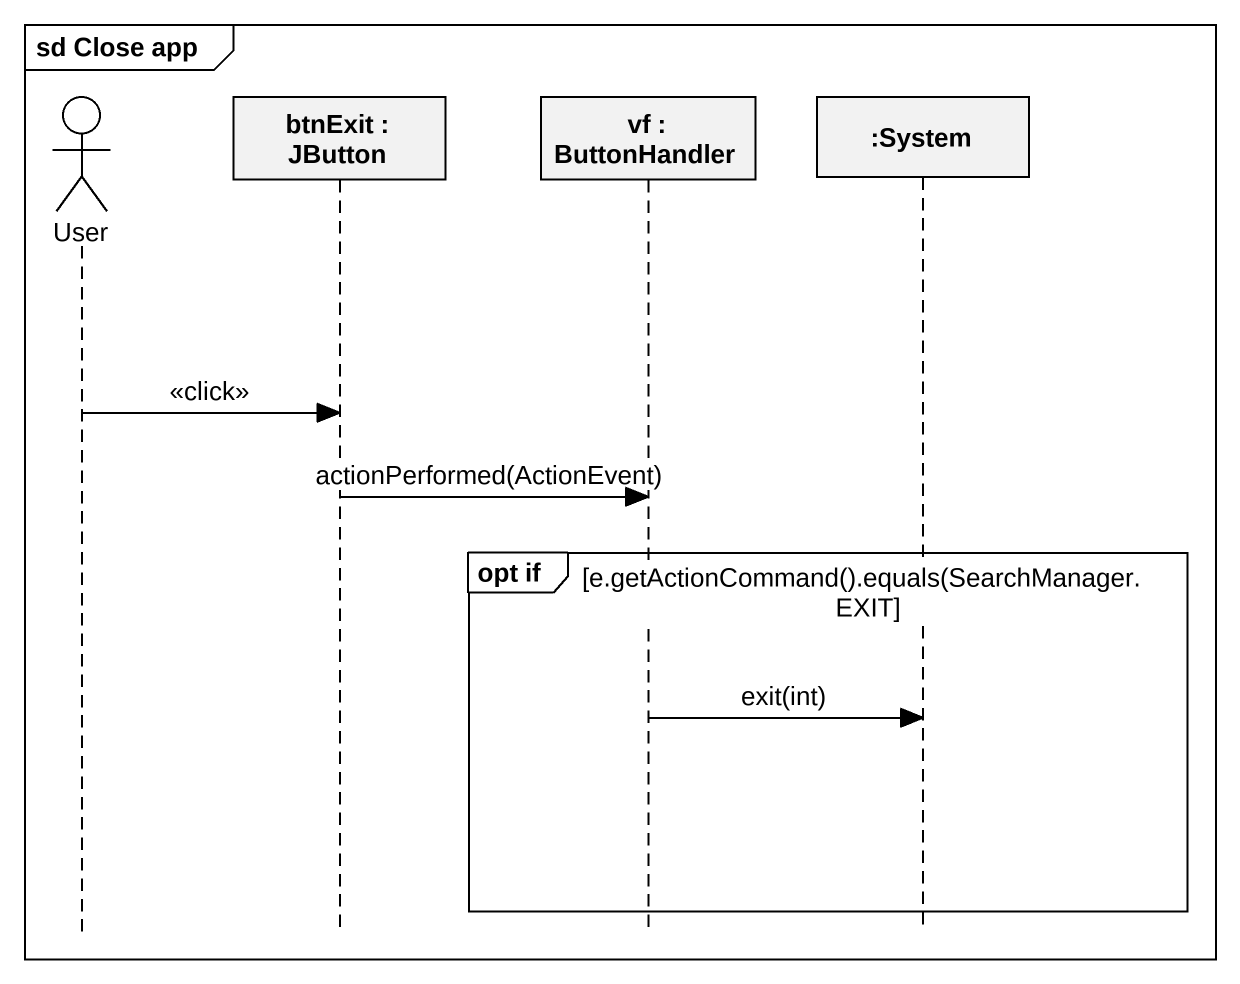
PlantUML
@startuml
mainframe sd Close app
hide footbox
actor User
participant "btnExit : JButton" as btnExit
participant "vf : ButtonHandler" as vf
participant ":System" as System

User -> btnExit : <<click>>
btnExit -> vf : actionPerformed(ActionEvent)
group opt if [e.getActionCommand().equals(SearchManager.EXIT]
  vf -> System : exit(int)
end
@enduml
